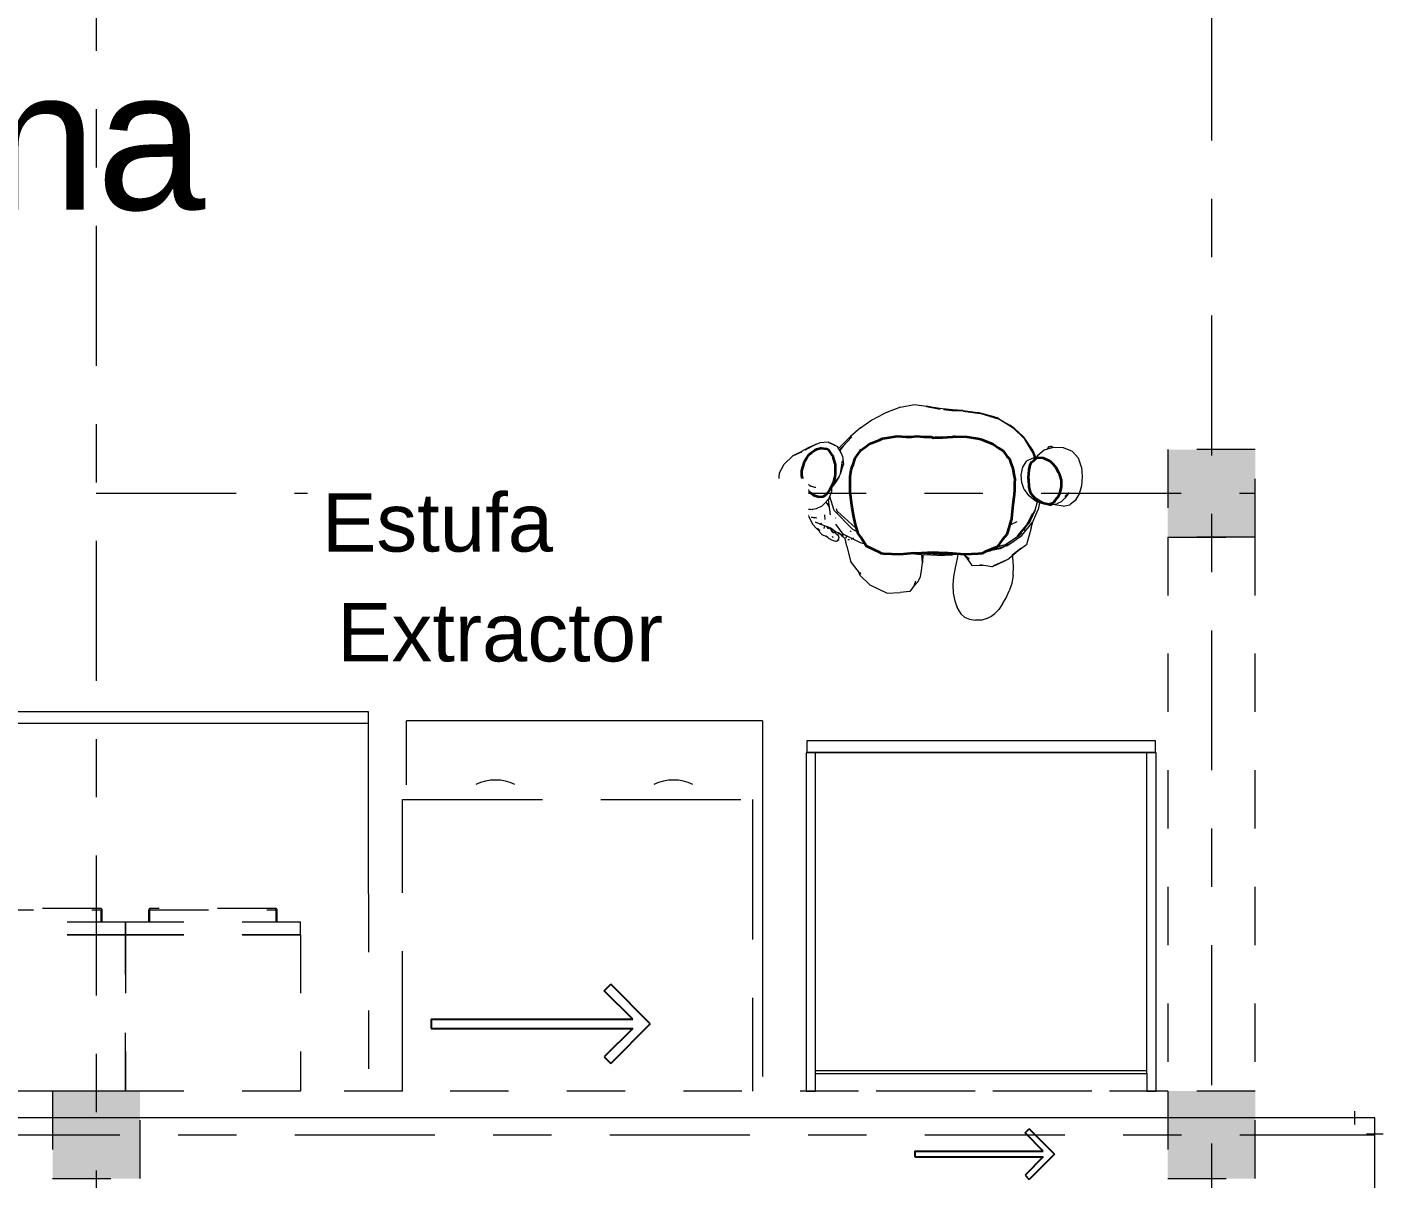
# Model space of a CAD drawing. Header units: millimetres. Extents: x -9559 to 23034, y -7226 to 22400.
# Drawn here: x 253.09 to 255.435, y 51.17 to 53.143 of the extents above; entities that cross this region are included whole.
import ezdxf

# ---------------------------------------------------------------- set-up
doc = ezdxf.new("R2010")
doc.units = ezdxf.units.MM
doc.header["$LTSCALE"] = 0.02
for name, pattern in [('ACAD_ISO02W100', [15, 12, -3]), ('ACAD_ISO10W100', [18, 12, -3, 0, -3]), ('DASHED2', [0.375, 0.25, -0.125])]:
    doc.linetypes.add(name, pattern=pattern)
for name, color, linetype, lineweight in [('A-GENM', 255, 'Continuous', 5), ('A-Mueble cocina 2-proyecciones', 255, 'ACAD_ISO02W100', 9), ('A-Mueble cocina 3', 9, 'Continuous', 9), ('A-Mueble cocina 4- Habitaciones', 9, 'Continuous', 9), ('G-IMPT', 8, 'Continuous', 9), ('I-FURN', 9, 'Continuous', 9), ('IH-AGUA FRIA', 140, 'Continuous', 5), ('S-GRID', 253, 'ACAD_ISO10W100', 5)]:
    doc.layers.add(name, color=color, linetype=linetype, lineweight=lineweight)
doc.layers.add('IH-A.NEGRAS', color=22, linetype='Continuous')
doc.layers.add('IH-PLANO BASE', color=250, linetype='DASHED2', lineweight=5, transparency=0.55)
doc.styles.add('Arial_3', font='arial.ttf', dxfattribs={"height": 0.18})
doc.styles.add('Arial_4', font='arial.ttf', dxfattribs={"height": 0.105})
doc.styles.get("Standard").update_dxf_attribs({"font": 'GOTHIC.TTF'})
doc.dimstyles.get("Standard").update_dxf_attribs({"dimtxt": 0.18, "dimasz": 0.18, "dimexe": 0.18, "dimexo": 0.0625, "dimgap": 0.09, "dimtad": 0, "dimzin": 3, "dimdsep": 46, "dimtxsty": 'Standard', "dimblk": 'ARCHTICK', "dimcen": 0.09, "dimadec": 0, "dimazin": 0, "dimtfac": 1, "dimtofl": 0, "dimtmove": 0, "dimatfit": 3, "dimldrblk": 'ARCHTICK', "dimfxl": 1, "dimtolj": 1, "dimtzin": 0, "dimarcsym": 0})

# ---------------------------------------------------------------- blocks, each defined once
blk = doc.blocks.new('Kitchen_Cabinets_FINSA_Pro-Oven-Microwave-Larder-unit - Opening Type - _Two right hinged doors _up _ down__ Height - _2000 mm_-147524-Nivel 1')
at = {"layer": 'A-Mueble cocina 4- Habitaciones'}
for p, q in [((0.2999, 0), (0.2839, 0)), ((0.2839, 0), (0.2839, -0.03)), ((0.2999, -0.1095), (0.2999, 0)), ((-0.2841, 0), (-0.3001, 0)), ((-0.3001, 0), (-0.3001, -0.1096)), ((-0.2841, -0.03), (-0.2841, 0)), ((-0.2841, -0.03), (-0.2841, -0.58)), ((0.2839, -0.03), (-0.2841, -0.03)), ((-0.2841, -0.035), (0.2839, -0.035)), ((0.2839, -0.03), (0.2839, -0.58)), ((-0.3001, -0.1096), (-0.3001, -0.1284)), ((0.2999, -0.1285), (0.2999, -0.1095)), ((-0.3001, -0.1284), (-0.3001, -0.4936)), ((0.2999, -0.4935), (0.2999, -0.1285)), ((-0.3001, -0.4936), (-0.3001, -0.5124)), ((-0.3001, -0.5124), (-0.3001, -0.58)), ((0.2999, -0.5125), (0.2999, -0.4935)), ((0.2999, -0.58), (0.2999, -0.5125)), ((-0.3001, -0.58), (-0.2976, -0.58)), ((-0.2976, -0.5813), (-0.299, -0.5813)), ((-0.299, -0.5813), (-0.299, -0.6003)), ((-0.2976, -0.58), (0.2974, -0.58)), ((-0.2976, -0.58), (-0.2976, -0.5813)), ((0.2974, -0.5813), (-0.2976, -0.5813)), ((0.2974, -0.5813), (0.2974, -0.58)), ((0.2974, -0.58), (0.2999, -0.58)), ((0.299, -0.5813), (0.2974, -0.5813)), ((0.299, -0.6003), (0.299, -0.5813)), ((-0.299, -0.6003), (-0.2126, -0.6003)), ((-0.2126, -0.6003), (-0.1826, -0.6003)), ((-0.1826, -0.6003), (0.1824, -0.6003)), ((0.1824, -0.6003), (0.2124, -0.6003)), ((0.2124, -0.6003), (0.299, -0.6003))]:
    blk.add_line(p, q, dxfattribs=at)
blk = doc.blocks.new('Rango - 610 x 610mm-147564-Nivel 1')
at = {"layer": 'A-Mueble cocina 3'}
for p, q in [((0, 0), (0, 0.61)), ((0.61, 0.11), (0.61, 0)), ((0, 0), (0.61, 0))]:
    blk.add_line(p, q, dxfattribs=at)
for centre in [(0.1524, 0.1778), (0.4576, 0.1778)]:
    blk.add_arc(centre, 0.0762, 243.9589, 296.0411, dxfattribs=at)
blk = doc.blocks.new('Campana extractora _2_ - 500 x 150 x 600 mm-626478-Nivel 1')
at = {"layer": 'A-Mueble cocina 2-proyecciones'}
for p, q in [((-0.3972, 0.575), (0.2028, 0.575)), ((-0.3972, 0.075), (-0.3972, 0.575)), ((0.2028, 0.575), (0.2028, 0.075))]:
    blk.add_line(p, q, dxfattribs=at)
blk = doc.blocks.new('Female Figure 2 - 01skin_DXF-324356-Nivel 1')
at = {"layer": 'G-IMPT'}
for p, q in [((0.1914, -0.7645), (0.1913, -0.7656)), ((0.1914, -0.7645), (0.1931, -0.7621)), ((0.1939, -0.7612), (0.1931, -0.7621)), ((0.1939, -0.7612), (0.1962, -0.7611)), ((0.1975, -0.7612), (0.1962, -0.7611)), ((0.1987, -0.762), (0.1975, -0.7612)), ((0.1987, -0.762), (0.1981, -0.7616)), ((0.1998, -0.7624), (0.1981, -0.7616)), ((0.1987, -0.7622), (0.199, -0.7625)), ((-0.1888, -0.8569), (-0.1847, -0.862)), ((-0.1825, -0.865), (-0.1847, -0.862)), ((-0.2264, -0.8685), (-0.2205, -0.8776)), ((-0.2262, -0.8682), (-0.2242, -0.8712)), ((-0.2258, -0.8692), (-0.2237, -0.873)), ((-0.2183, -0.881), (-0.2242, -0.8712)), ((-0.2237, -0.873), (-0.2201, -0.8787)), ((-0.2183, -0.881), (-0.2205, -0.8776)), ((-0.2199, -0.8707), (-0.2202, -0.8694)), ((-0.2199, -0.8707), (-0.2202, -0.8694)), ((-0.2201, -0.8787), (-0.2163, -0.8846)), ((-0.2163, -0.8846), (-0.2116, -0.8943)), ((-0.2085, -0.8842), (-0.2138, -0.8826)), ((-0.2138, -0.8826), (-0.2131, -0.883)), ((-0.2085, -0.8842), (-0.2131, -0.883)), ((-0.2071, -0.8838), (-0.2103, -0.8832)), ((-0.2103, -0.8832), (-0.2089, -0.8835)), ((-0.1999, -0.8939), (-0.2067, -0.8911)), ((-0.2067, -0.8911), (-0.2034, -0.8924)), ((-0.2042, -0.8842), (-0.2066, -0.8838)), ((-0.1902, -0.8866), (-0.1909, -0.8785)), ((-0.1901, -0.8866), (-0.1909, -0.8785)), ((-0.1723, -0.8837), (-0.1718, -0.8843)), ((-0.2116, -0.8943), (-0.2105, -0.8957)), ((-0.2059, -0.9006), (-0.2105, -0.8957)), ((-0.2036, -0.9029), (-0.2059, -0.9006)), ((-0.2036, -0.9029), (-0.1993, -0.9046)), ((-0.1998, -0.9057), (-0.2033, -0.9015)), ((-0.2024, -0.9027), (-0.2033, -0.9015)), ((-0.2024, -0.9027), (-0.2014, -0.9046)), ((-0.201, -0.9045), (-0.2023, -0.9033)), ((-0.2023, -0.9033), (-0.1993, -0.9046)), ((-0.2014, -0.9046), (-0.2004, -0.9067)), ((-0.1998, -0.9057), (-0.201, -0.9045)), ((-0.2004, -0.9067), (-0.1998, -0.9078)), ((-0.1999, -0.8939), (-0.1957, -0.893)), ((-0.1999, -0.8939), (-0.1986, -0.8942)), ((-0.1999, -0.8939), (-0.1949, -0.8956)), ((-0.1954, -0.9125), (-0.1998, -0.9078)), ((-0.1986, -0.8942), (-0.1957, -0.893)), ((-0.194, -0.9132), (-0.1954, -0.9125)), ((-0.1949, -0.8956), (-0.1885, -0.8977)), ((-0.194, -0.9132), (-0.1923, -0.9141)), ((-0.1915, -0.8967), (-0.1926, -0.9017)), ((-0.1915, -0.8967), (-0.1926, -0.9017)), ((-0.1897, -0.915), (-0.1923, -0.9141)), ((-0.1885, -0.8977), (-0.1847, -0.8991)), ((-0.1881, -0.8988), (-0.186, -0.8997)), ((-0.1881, -0.8988), (-0.1848, -0.9001)), ((-0.1871, -0.8984), (-0.1857, -0.9005)), ((-0.1871, -0.8986), (-0.1857, -0.9005)), ((-0.1871, -0.8987), (-0.1857, -0.9005)), ((-0.1871, -0.8992), (-0.186, -0.8997)), ((-0.1871, -0.8993), (-0.1843, -0.9024)), ((-0.1871, -0.8995), (-0.1854, -0.9017)), ((-0.1858, -0.9008), (-0.1843, -0.9024)), ((-0.1854, -0.9017), (-0.1857, -0.9005)), ((-0.1848, -0.9001), (-0.1814, -0.9021)), ((-0.1847, -0.8991), (-0.1811, -0.9009)), ((-0.1784, -0.9061), (-0.1814, -0.9021)), ((-0.1814, -0.9021), (-0.1767, -0.9085)), ((-0.1814, -0.9021), (-0.1791, -0.9049)), ((-0.1811, -0.9009), (-0.1781, -0.9026)), ((-0.1794, -0.9059), (-0.1768, -0.9076)), ((-0.1794, -0.9059), (-0.1779, -0.907)), ((-0.1767, -0.9085), (-0.1791, -0.9049)), ((-0.1773, -0.9072), (-0.1786, -0.9066)), ((-0.1786, -0.9066), (-0.1768, -0.9076)), ((-0.1784, -0.9061), (-0.1767, -0.9085)), ((-0.1781, -0.9026), (-0.1752, -0.9045)), ((-0.1779, -0.907), (-0.1761, -0.9094)), ((-0.1773, -0.9072), (-0.1752, -0.9082)), ((-0.1767, -0.9085), (-0.1761, -0.9094)), ((-0.1752, -0.9045), (-0.1722, -0.907)), ((-0.1725, -0.9099), (-0.1752, -0.9082)), ((-0.1725, -0.9099), (-0.1698, -0.912)), ((-0.1722, -0.907), (-0.1691, -0.9088)), ((-0.1698, -0.912), (-0.167, -0.9152)), ((-0.1691, -0.9088), (-0.1667, -0.9108)), ((-0.1659, -0.9102), (-0.1671, -0.9091)), ((-0.1634, -0.9127), (-0.1671, -0.9091)), ((-0.1648, -0.9117), (-0.1667, -0.9108)), ((-0.1624, -0.9132), (-0.1659, -0.9102)), ((-0.1649, -0.9112), (-0.1659, -0.9102)), ((-0.1659, -0.9102), (-0.1634, -0.9127)), ((-0.1624, -0.9132), (-0.1649, -0.9112)), ((-0.1613, -0.914), (-0.1649, -0.9112)), ((-0.1649, -0.9112), (-0.1634, -0.9125)), ((-0.1634, -0.9127), (-0.1648, -0.9117)), ((-0.1613, -0.914), (-0.1634, -0.9125)), ((-0.1634, -0.9125), (-0.1619, -0.9139)), ((-0.1634, -0.9125), (-0.16, -0.9146)), ((-0.1624, -0.9132), (-0.1634, -0.9127)), ((-0.1589, -0.9136), (-0.1634, -0.9127)), ((-0.1597, -0.9136), (-0.1634, -0.9127)), ((-0.1624, -0.9132), (-0.1613, -0.914)), ((-0.1619, -0.9139), (-0.16, -0.9159)), ((-0.1613, -0.914), (-0.16, -0.9146)), ((-0.1589, -0.9136), (-0.1597, -0.9136)), ((-0.1535, -0.9151), (-0.1526, -0.9148)), ((-0.1535, -0.9151), (-0.1526, -0.9148)), ((-0.1473, -0.9061), (-0.1456, -0.9077)), ((-0.1858, -0.9171), (-0.1897, -0.915)), ((-0.1871, -0.9161), (-0.1883, -0.915)), ((-0.1847, -0.9181), (-0.1883, -0.915)), ((-0.1864, -0.9167), (-0.1871, -0.9161)), ((-0.1838, -0.9188), (-0.1864, -0.9167)), ((-0.1847, -0.9181), (-0.1858, -0.9171)), ((-0.1838, -0.9188), (-0.1831, -0.9192)), ((-0.1831, -0.9192), (-0.1821, -0.9198)), ((-0.1821, -0.9198), (-0.1812, -0.9202)), ((-0.1812, -0.9202), (-0.1804, -0.9206)), ((-0.1804, -0.9206), (-0.1762, -0.9224)), ((-0.1773, -0.916), (-0.1783, -0.9158)), ((-0.1773, -0.916), (-0.1762, -0.9165)), ((-0.1762, -0.9224), (-0.1729, -0.9234)), ((-0.1707, -0.924), (-0.1729, -0.9234)), ((-0.1698, -0.9238), (-0.1707, -0.924)), ((-0.1698, -0.9238), (-0.1687, -0.9232)), ((-0.1687, -0.9224), (-0.1667, -0.9205)), ((-0.1687, -0.9224), (-0.1681, -0.9214)), ((-0.1687, -0.9232), (-0.1681, -0.9214)), ((-0.167, -0.9152), (-0.1666, -0.9179)), ((-0.1667, -0.9205), (-0.1666, -0.9179)), ((-0.16, -0.9159), (-0.1583, -0.9175)), ((-0.1583, -0.9175), (-0.1566, -0.9189)), ((-0.155, -0.92), (-0.1566, -0.9189)), ((-0.153, -0.9151), (-0.1555, -0.9179)), ((-0.1555, -0.9179), (-0.1554, -0.9177)), ((-0.1484, -0.9211), (-0.1512, -0.9214)), ((-0.1484, -0.9211), (-0.1507, -0.9213)), ((-0.1447, -0.9201), (-0.1453, -0.9204)), ((-0.1416, -0.9183), (-0.1447, -0.9201))]:
    blk.add_line(p, q, dxfattribs=at)
blk = doc.blocks.new('Female Figure 2 - Female Figure 2-V13-Nivel 1')
at = {"layer": 'A-GENM', "lineweight": 35}
for p, q in [((-0.0829, 0.0913), (-0.0774, 0.0939)), ((-0.0774, 0.0939), (-0.0694, 0.0952)), ((-0.0694, 0.0952), (-0.0517, 0.0976)), ((-0.0517, 0.0976), (-0.0367, 0.0969)), ((-0.0367, 0.0969), (-0.0274, 0.0968)), ((-0.0274, 0.0968), (-0.0185, 0.0977)), ((-0.0185, 0.0977), (-0.006, 0.097)), ((-0.006, 0.097), (0.0061, 0.0965)), ((0.0061, 0.0965), (0.0095, 0.0953)), ((0.0095, 0.0953), (0.0132, 0.0956)), ((0.0132, 0.0956), (0.0258, 0.0955)), ((0.0258, 0.0955), (0.0428, 0.0969)), ((0.0428, 0.0969), (0.0452, 0.0971)), ((0.0452, 0.0971), (0.0477, 0.0971)), ((0.0477, 0.0971), (0.0677, 0.097)), ((0.0677, 0.097), (0.0712, 0.0963)), ((0.0712, 0.0963), (0.0893, 0.0931)), ((-0.2034, 0.0658), (-0.1972, 0.0708)), ((-0.1972, 0.0708), (-0.1933, 0.0741)), ((-0.1933, 0.0741), (-0.1898, 0.0754)), ((-0.1898, 0.0754), (-0.1819, 0.0776)), ((-0.1817, 0.0775), (-0.1721, 0.0761)), ((-0.1721, 0.0761), (-0.17, 0.0748)), ((-0.17, 0.0748), (-0.1644, 0.0665)), ((-0.1238, 0.0603), (-0.1154, 0.0723)), ((-0.1154, 0.0723), (-0.1142, 0.0739)), ((-0.1142, 0.0739), (-0.1129, 0.0747)), ((-0.1129, 0.0747), (-0.1071, 0.0793)), ((-0.1071, 0.0793), (-0.0992, 0.085)), ((-0.0992, 0.085), (-0.0829, 0.0913)), ((0.0893, 0.0931), (0.0914, 0.0929)), ((0.0914, 0.0929), (0.0943, 0.0918)), ((0.0943, 0.0918), (0.1124, 0.0844)), ((0.1124, 0.0844), (0.1223, 0.0771)), ((0.1223, 0.0771), (0.1296, 0.0728)), ((0.1296, 0.0728), (0.1363, 0.0637)), ((-0.2145, 0.0429), (-0.2127, 0.0477)), ((-0.2127, 0.0477), (-0.2107, 0.0547)), ((-0.2107, 0.0547), (-0.2068, 0.061)), ((-0.2068, 0.061), (-0.2034, 0.0658)), ((-0.1644, 0.0665), (-0.1625, 0.065)), ((-0.1625, 0.065), (-0.162, 0.0639)), ((-0.162, 0.0639), (-0.1618, 0.0602)), ((-0.1618, 0.0602), (-0.1585, 0.0491)), ((-0.1585, 0.0491), (-0.1584, 0.0384)), ((-0.1292, 0.0455), (-0.1276, 0.0495)), ((-0.1276, 0.0495), (-0.1238, 0.0603)), ((0.1363, 0.0637), (0.1404, 0.0588)), ((0.1404, 0.0588), (0.1423, 0.0532)), ((0.1423, 0.0532), (0.1463, 0.0424)), ((0.1742, 0.04), (0.1766, 0.0507)), ((0.1766, 0.0507), (0.1783, 0.0534)), ((0.1783, 0.0534), (0.1819, 0.0556)), ((0.1819, 0.0556), (0.1867, 0.0608)), ((0.1867, 0.0608), (0.1899, 0.0611)), ((0.1899, 0.0611), (0.1983, 0.061)), ((0.1983, 0.061), (0.2093, 0.0555)), ((0.2093, 0.0555), (0.2099, 0.0552)), ((0.2099, 0.0552), (0.2103, 0.0548)), ((0.2103, 0.0548), (0.2136, 0.0514)), ((0.2136, 0.0514), (0.2194, 0.0453)), ((-0.2154, 0.0311), (-0.2152, 0.0381)), ((-0.2142, 0.0255), (-0.2154, 0.0311)), ((-0.2152, 0.0381), (-0.2145, 0.0429)), ((-0.2136, 0.0206), (-0.2142, 0.0255)), ((-0.1591, 0.0282), (-0.1619, 0.0174)), ((-0.1585, 0.0326), (-0.1591, 0.0282)), ((-0.1584, 0.0384), (-0.1585, 0.0326)), ((-0.1326, 0.0285), (-0.1306, 0.0403)), ((-0.1324, 0.0134), (-0.1326, 0.0285)), ((-0.1306, 0.0403), (-0.1292, 0.0455)), ((0.1463, 0.0424), (0.1488, 0.0292)), ((0.1488, 0.0292), (0.1495, 0.0243)), ((0.1495, 0.0243), (0.149, 0.0176)), ((0.1733, 0.0251), (0.1734, 0.0267)), ((0.1737, 0.0234), (0.1733, 0.0251)), ((0.1734, 0.0267), (0.1742, 0.04)), ((0.2194, 0.0453), (0.2248, 0.0355)), ((0.2248, 0.0355), (0.2258, 0.0336)), ((0.2258, 0.0336), (0.2262, 0.0316)), ((0.2262, 0.0316), (0.2289, 0.0222)), ((-0.2122, 0.0162), (-0.2136, 0.0206)), ((-0.2102, 0.0121), (-0.2122, 0.0162)), ((-0.208, 0.0097), (-0.2102, 0.0121)), ((-0.2054, 0.0055), (-0.208, 0.0097)), ((-0.2021, 0.0016), (-0.2054, 0.0055)), ((-0.2004, 0.0003), (-0.2021, 0.0016)), ((-0.1988, -0.0003), (-0.2004, 0.0003)), ((-0.168, 0.0053), (-0.1731, -0.0017)), ((-0.1619, 0.0174), (-0.1679, 0.0055)), ((-0.1327, 0.0082), (-0.1324, 0.0134)), ((-0.1324, 0.0029), (-0.1327, 0.0082)), ((-0.1302, -0.0165), (-0.1324, 0.0029)), ((0.149, 0.0041), (0.148, -0.0066)), ((0.149, 0.0176), (0.149, 0.0041)), ((0.1746, 0.0111), (0.1737, 0.0234)), ((0.1759, 0.0035), (0.1746, 0.0111)), ((0.1779, -0.0009), (0.1759, 0.0035)), ((0.2271, 0.0015), (0.2246, -0.0044)), ((0.2286, 0.0087), (0.2271, 0.0015)), ((0.2293, 0.0112), (0.2286, 0.0087)), ((0.2289, 0.0222), (0.2294, 0.014)), ((0.2294, 0.014), (0.2293, 0.0112)), ((-0.1952, -0.0035), (-0.1988, -0.0003)), ((-0.193, -0.0044), (-0.1952, -0.0035)), ((-0.188, -0.006), (-0.193, -0.0044)), ((-0.1874, -0.0064), (-0.188, -0.006)), ((-0.1863, -0.0065), (-0.1874, -0.0064)), ((-0.1795, -0.0062), (-0.1863, -0.0065)), ((-0.1747, -0.0034), (-0.1795, -0.0062)), ((-0.1731, -0.0017), (-0.1747, -0.0034)), ((-0.1291, -0.0246), (-0.1302, -0.0165)), ((0.1466, -0.0201), (0.1441, -0.0429)), ((0.148, -0.0066), (0.1466, -0.0201)), ((0.1822, -0.006), (0.1779, -0.0009)), ((0.1861, -0.0103), (0.1822, -0.006)), ((0.1898, -0.0118), (0.1861, -0.0103)), ((0.1998, -0.0175), (0.1898, -0.0118)), ((0.2028, -0.0181), (0.1998, -0.0175)), ((0.2081, -0.0195), (0.2028, -0.0181)), ((0.2098, -0.02), (0.2081, -0.0195)), ((0.2113, -0.02), (0.2098, -0.02)), ((0.2129, -0.0194), (0.2113, -0.02)), ((0.2133, -0.0175), (0.2129, -0.0194)), ((0.2151, -0.0169), (0.2133, -0.0175)), ((0.2167, -0.0157), (0.2151, -0.0169)), ((0.2186, -0.0127), (0.2167, -0.0157)), ((0.2216, -0.0084), (0.2186, -0.0127)), ((0.2232, -0.0067), (0.2216, -0.0084)), ((0.2246, -0.0044), (0.2232, -0.0067)), ((-0.1267, -0.0378), (-0.1291, -0.0246)), ((-0.1258, -0.0433), (-0.1267, -0.0378)), ((-0.1234, -0.0537), (-0.1258, -0.0433)), ((0.1436, -0.0457), (0.1358, -0.0706)), ((0.1439, -0.0446), (0.1436, -0.0457)), ((0.144, -0.044), (0.1439, -0.0446)), ((0.1441, -0.0429), (0.144, -0.044)), ((-0.1191, -0.0691), (-0.1234, -0.0537)), ((-0.1144, -0.0754), (-0.1191, -0.0691)), ((-0.1047, -0.0907), (-0.1144, -0.0754)), ((-0.0817, -0.1017), (-0.1047, -0.0907)), ((0.1194, -0.0921), (0.1001, -0.1001)), ((0.1286, -0.0795), (0.1194, -0.0921)), ((0.1358, -0.0706), (0.1286, -0.0795)), ((-0.0789, -0.1032), (-0.0817, -0.1017)), ((-0.0752, -0.1037), (-0.0789, -0.1032)), ((-0.0474, -0.105), (-0.0752, -0.1037)), ((-0.0236, -0.1029), (-0.0474, -0.105)), ((-0.017, -0.103), (-0.0236, -0.1029)), ((-0.0101, -0.1027), (-0.017, -0.103)), ((0.0098, -0.1015), (-0.0101, -0.1027)), ((0.0283, -0.1027), (0.0098, -0.1015)), ((0.0355, -0.1029), (0.0283, -0.1027)), ((0.0429, -0.103), (0.0355, -0.1029)), ((0.0637, -0.1049), (0.0429, -0.103)), ((0.0867, -0.1041), (0.0637, -0.1049)), ((0.0938, -0.1031), (0.0867, -0.1041)), ((0.1001, -0.1001), (0.0938, -0.1031))]:
    blk.add_line(p, q, dxfattribs=at)
at = {"layer": 'G-IMPT'}
for p, q in [((-0.0464, 0.1475), (-0.0703, 0.1385)), ((-0.0464, 0.1475), (-0.0229, 0.1519)), ((-0.0229, 0.1519), (-0.0012, 0.1493)), ((0.0212, 0.1455), (-0.0017, 0.1486)), ((-0.0017, 0.1486), (0.0217, 0.1444)), ((0.0217, 0.1444), (-0.0012, 0.1493)), ((0.0429, 0.143), (0.0212, 0.1455)), ((0.0417, 0.1415), (0.0274, 0.1429)), ((0.0436, 0.142), (0.0304, 0.1429)), ((0.061, 0.1405), (0.0417, 0.1415)), ((0.0607, 0.1419), (0.0429, 0.143)), ((0.0436, 0.142), (0.0623, 0.1413)), ((0.0607, 0.1419), (0.0861, 0.1386)), ((0.0623, 0.1413), (0.0888, 0.138)), ((-0.1151, 0.1122), (-0.0954, 0.1258)), ((-0.0954, 0.1258), (-0.0905, 0.1284)), ((-0.0703, 0.1385), (-0.0905, 0.1284)), ((-0.0692, 0.1393), (-0.0676, 0.1395)), ((0.061, 0.1405), (0.0903, 0.1365)), ((0.1144, 0.1311), (0.0861, 0.1386)), ((0.0888, 0.138), (0.1186, 0.1296)), ((0.1237, 0.1266), (0.0903, 0.1365)), ((0.1237, 0.1266), (0.1144, 0.1311)), ((0.1237, 0.1266), (0.1186, 0.1296)), ((0.1186, 0.1296), (0.1495, 0.1103)), ((0.1186, 0.1296), (0.1451, 0.1139)), ((0.1237, 0.1266), (0.1413, 0.1165)), ((-0.1477, 0.0817), (-0.1321, 0.0973)), ((-0.1469, 0.0783), (-0.1297, 0.0969)), ((-0.1447, 0.0806), (-0.1297, 0.0969)), ((-0.1151, 0.1122), (-0.1321, 0.0973)), ((-0.0774, 0.0939), (-0.0829, 0.0913)), ((-0.0694, 0.0952), (-0.0774, 0.0939)), ((-0.0517, 0.0976), (-0.0694, 0.0952)), ((-0.0367, 0.0969), (-0.0517, 0.0976)), ((-0.0367, 0.0969), (-0.0274, 0.0968)), ((-0.0274, 0.0968), (-0.0185, 0.0977)), ((-0.006, 0.097), (-0.0185, 0.0977)), ((0.0061, 0.0965), (-0.006, 0.097)), ((0.0095, 0.0953), (0.0061, 0.0965)), ((0.0132, 0.0956), (0.0095, 0.0953)), ((0.0258, 0.0955), (0.0132, 0.0956)), ((0.0428, 0.0969), (0.0258, 0.0955)), ((0.0428, 0.0969), (0.0452, 0.0971)), ((0.0452, 0.0971), (0.0477, 0.0971)), ((0.0677, 0.097), (0.0477, 0.0971)), ((0.0677, 0.097), (0.0712, 0.0963)), ((0.0712, 0.0963), (0.0893, 0.0931)), ((0.1495, 0.1103), (0.1413, 0.1165)), ((0.1669, 0.0925), (0.1451, 0.1139)), ((0.1657, 0.0955), (0.1451, 0.1139)), ((0.1495, 0.1103), (0.1451, 0.1139)), ((0.1495, 0.1103), (0.1632, 0.0979)), ((0.1806, 0.0737), (0.1632, 0.0979)), ((0.1817, 0.0718), (0.1657, 0.0955)), ((-0.2311, 0.0642), (-0.2154, 0.071)), ((-0.2191, 0.0701), (-0.2152, 0.0722)), ((-0.2152, 0.0722), (-0.2038, 0.0785)), ((-0.2098, 0.0746), (-0.1909, 0.0844)), ((-0.2098, 0.0746), (-0.2039, 0.0778)), ((-0.1909, 0.0844), (-0.2039, 0.0778)), ((-0.2038, 0.0785), (-0.1979, 0.0812)), ((-0.1972, 0.0708), (-0.2034, 0.0658)), ((-0.1979, 0.0812), (-0.1909, 0.0844)), ((-0.1933, 0.0741), (-0.1972, 0.0708)), ((-0.1898, 0.0754), (-0.1933, 0.0741)), ((-0.1909, 0.0844), (-0.1843, 0.0867)), ((-0.1898, 0.0754), (-0.1819, 0.0776)), ((-0.1703, 0.0876), (-0.1843, 0.0867)), ((-0.1817, 0.0775), (-0.1721, 0.0761)), ((-0.17, 0.0748), (-0.1721, 0.0761)), ((-0.1591, 0.0825), (-0.1703, 0.0876)), ((-0.1703, 0.0876), (-0.1651, 0.0853)), ((-0.1703, 0.0876), (-0.1544, 0.0801)), ((-0.1644, 0.0665), (-0.17, 0.0748)), ((-0.1651, 0.0853), (-0.1544, 0.0801)), ((-0.1591, 0.0825), (-0.1544, 0.0801)), ((-0.1478, 0.0693), (-0.1544, 0.0801)), ((-0.1477, 0.0817), (-0.1523, 0.0766)), ((-0.1504, 0.0734), (-0.1469, 0.0783)), ((-0.1447, 0.0806), (-0.1497, 0.0739)), ((-0.1154, 0.0723), (-0.1238, 0.0603)), ((-0.1142, 0.0739), (-0.1154, 0.0723)), ((-0.1142, 0.0739), (-0.1129, 0.0747)), ((-0.1071, 0.0793), (-0.1129, 0.0747)), ((-0.0992, 0.085), (-0.1071, 0.0793)), ((-0.0829, 0.0913), (-0.0992, 0.085)), ((0.0893, 0.0931), (0.0914, 0.0929)), ((0.0914, 0.0929), (0.0943, 0.0918)), ((0.0943, 0.0918), (0.1124, 0.0844)), ((0.1223, 0.0771), (0.1124, 0.0844)), ((0.1296, 0.0728), (0.1223, 0.0771)), ((0.1363, 0.0637), (0.1296, 0.0728)), ((0.1808, 0.0696), (0.1669, 0.0925)), ((0.1855, 0.0613), (0.1806, 0.0737)), ((0.1855, 0.0613), (0.1817, 0.0718)), ((0.2008, 0.0742), (0.1882, 0.0637)), ((0.2008, 0.0742), (0.2161, 0.0793)), ((0.2161, 0.0793), (0.2326, 0.0787)), ((0.2326, 0.0787), (0.2479, 0.0722)), ((0.2479, 0.0722), (0.2591, 0.0604)), ((-0.2535, 0.0353), (-0.246, 0.05)), ((-0.2311, 0.0642), (-0.246, 0.05)), ((-0.2189, 0.0696), (-0.2311, 0.0642)), ((-0.2311, 0.0642), (-0.2261, 0.0664)), ((-0.2216, 0.0687), (-0.2261, 0.0664)), ((-0.2216, 0.0687), (-0.2191, 0.0701)), ((-0.2127, 0.0477), (-0.2145, 0.0429)), ((-0.2107, 0.0547), (-0.2127, 0.0477)), ((-0.2068, 0.061), (-0.2107, 0.0547)), ((-0.2068, 0.061), (-0.2034, 0.0658)), ((-0.1625, 0.065), (-0.1644, 0.0665)), ((-0.162, 0.0639), (-0.1625, 0.065)), ((-0.1618, 0.0602), (-0.162, 0.0639)), ((-0.1618, 0.0602), (-0.1585, 0.0491)), ((-0.1585, 0.0491), (-0.1584, 0.0384)), ((-0.1489, 0.0335), (-0.1456, 0.0555)), ((-0.1489, 0.0335), (-0.1442, 0.0494)), ((-0.1459, 0.0636), (-0.1478, 0.0693)), ((-0.147, 0.0414), (-0.1456, 0.0555)), ((-0.1459, 0.0636), (-0.1442, 0.0494)), ((-0.1276, 0.0495), (-0.1292, 0.0455)), ((-0.1276, 0.0495), (-0.1238, 0.0603)), ((0.1363, 0.0637), (0.1404, 0.0588)), ((0.1423, 0.0532), (0.1404, 0.0588)), ((0.1463, 0.0424), (0.1423, 0.0532)), ((0.1635, 0.0447), (0.1706, 0.0554)), ((0.1824, 0.061), (0.1706, 0.0554)), ((0.1766, 0.0507), (0.1742, 0.04)), ((0.1783, 0.0534), (0.1766, 0.0507)), ((0.1819, 0.0556), (0.1783, 0.0534)), ((0.1837, 0.0614), (0.1808, 0.0696)), ((0.1819, 0.0556), (0.1867, 0.0608)), ((0.1824, 0.061), (0.185, 0.0613)), ((0.1985, 0.0611), (0.185, 0.0613)), ((0.1882, 0.0637), (0.1865, 0.0612)), ((0.1867, 0.0608), (0.1899, 0.0611)), ((0.1983, 0.061), (0.1899, 0.0611)), ((0.2093, 0.0555), (0.1983, 0.061)), ((0.2101, 0.0552), (0.1985, 0.0611)), ((0.2093, 0.0555), (0.2099, 0.0552)), ((0.2099, 0.0552), (0.2103, 0.0548)), ((0.2101, 0.0552), (0.2122, 0.0535)), ((0.2136, 0.0514), (0.2103, 0.0548)), ((0.2176, 0.0487), (0.2122, 0.0535)), ((0.2194, 0.0453), (0.2136, 0.0514)), ((0.2176, 0.0487), (0.2152, 0.0498)), ((0.2643, 0.0449), (0.2591, 0.0604)), ((-0.2546, 0.0199), (-0.2535, 0.0353)), ((-0.2156, 0.0321), (-0.2152, 0.0436)), ((-0.2154, 0.0311), (-0.2156, 0.0321)), ((-0.2154, 0.0325), (-0.2152, 0.0436)), ((-0.2154, 0.0311), (-0.2152, 0.0381)), ((-0.2154, 0.0311), (-0.2142, 0.0255)), ((-0.2152, 0.0381), (-0.2145, 0.0429)), ((-0.2142, 0.0255), (-0.2136, 0.0206)), ((-0.1515, 0.0287), (-0.1686, 0.0068)), ((-0.1619, 0.0174), (-0.1591, 0.0282)), ((-0.1515, 0.0287), (-0.1592, 0.018)), ((-0.1579, 0.0363), (-0.1591, 0.0282)), ((-0.1591, 0.0282), (-0.1585, 0.0326)), ((-0.1584, 0.0384), (-0.1585, 0.0326)), ((-0.1579, 0.0363), (-0.1582, 0.0353)), ((-0.1515, 0.0287), (-0.1577, 0.0187)), ((-0.1515, 0.0287), (-0.1489, 0.0335)), ((-0.1489, 0.0335), (-0.147, 0.0414)), ((-0.1306, 0.0403), (-0.1326, 0.0285)), ((-0.1324, 0.0134), (-0.1326, 0.0285)), ((-0.1292, 0.0455), (-0.1306, 0.0403)), ((0.1463, 0.0424), (0.1488, 0.0292)), ((0.1488, 0.0292), (0.1495, 0.0243)), ((0.149, 0.0176), (0.1495, 0.0243)), ((0.1608, 0.0318), (0.1635, 0.0447)), ((0.1615, 0.0186), (0.1608, 0.0318)), ((0.1734, 0.0267), (0.1733, 0.0251)), ((0.1733, 0.0251), (0.1737, 0.0234)), ((0.1742, 0.04), (0.1734, 0.0267)), ((0.2194, 0.0453), (0.2248, 0.0355)), ((0.2258, 0.0336), (0.2248, 0.0355)), ((0.2258, 0.0336), (0.2262, 0.0316)), ((0.2262, 0.0316), (0.2289, 0.0222)), ((0.2653, 0.0286), (0.2638, 0.013)), ((0.2643, 0.0449), (0.2653, 0.0286)), ((-0.2546, 0.0199), (-0.2502, 0.0057)), ((-0.2502, 0.0057), (-0.242, -0.0067)), ((-0.2122, 0.0162), (-0.2136, 0.0206)), ((-0.2122, 0.0162), (-0.2102, 0.0121)), ((-0.2102, 0.0121), (-0.208, 0.0097)), ((-0.208, 0.0097), (-0.2054, 0.0055)), ((-0.2065, 0.0166), (-0.2002, 0.0123)), ((-0.2021, 0.0016), (-0.2054, 0.0055)), ((-0.2004, 0.0003), (-0.2021, 0.0016)), ((-0.2004, 0.0003), (-0.1988, -0.0003)), ((-0.1931, 0.01), (-0.2002, 0.0123)), ((-0.1931, 0.01), (-0.1947, 0.0104)), ((-0.1913, 0.0101), (-0.1931, 0.01)), ((-0.1731, -0.0017), (-0.168, 0.0053)), ((-0.1692, -0.0097), (-0.1647, 0.002)), ((-0.1592, 0.018), (-0.1686, 0.0068)), ((-0.1577, 0.0187), (-0.1679, 0.0054)), ((-0.1619, 0.0174), (-0.1679, 0.0055)), ((-0.1636, 0.0159), (-0.1679, 0.0054)), ((-0.1648, 0.0095), (-0.1647, 0.002)), ((-0.1324, 0.0134), (-0.1327, 0.0082)), ((-0.1327, 0.0082), (-0.1324, 0.0029)), ((-0.1302, -0.0165), (-0.1324, 0.0029)), ((0.149, 0.0041), (0.148, -0.0066)), ((0.149, 0.0041), (0.149, 0.0176)), ((0.1655, 0.0066), (0.1615, 0.0186)), ((0.1655, 0.0066), (0.1729, -0.004)), ((0.1737, 0.0234), (0.1746, 0.0111)), ((0.1746, 0.0111), (0.1759, 0.0035)), ((0.1759, 0.0035), (0.1779, -0.0009)), ((0.2246, -0.0044), (0.2271, 0.0015)), ((0.2286, 0.0087), (0.2271, 0.0015)), ((0.2286, 0.0087), (0.2293, 0.0112)), ((0.2294, 0.014), (0.2289, 0.0222)), ((0.2293, 0.0112), (0.2294, 0.014)), ((0.2357, -0.0056), (0.2428, 0.0013)), ((0.2428, 0.0013), (0.2396, -0.0033)), ((0.2638, 0.013), (0.2598, -0.001)), ((-0.242, -0.0067), (-0.2317, -0.0164)), ((-0.2317, -0.0164), (-0.2398, -0.0087)), ((-0.2308, -0.0179), (-0.2398, -0.0087)), ((-0.2308, -0.0179), (-0.2212, -0.024)), ((-0.1952, -0.0035), (-0.1988, -0.0003)), ((-0.1952, -0.0035), (-0.193, -0.0044)), ((-0.193, -0.0044), (-0.188, -0.006)), ((-0.1902, -0.0262), (-0.1807, -0.0215)), ((-0.188, -0.006), (-0.1874, -0.0064)), ((-0.1874, -0.0064), (-0.1863, -0.0065)), ((-0.1863, -0.0065), (-0.1795, -0.0062)), ((-0.1769, -0.0181), (-0.1807, -0.0215)), ((-0.1795, -0.0062), (-0.1747, -0.0034)), ((-0.1692, -0.0097), (-0.1769, -0.0181)), ((-0.1747, -0.0034), (-0.1731, -0.0017)), ((-0.1705, -0.011), (-0.1666, -0.037)), ((-0.166, -0.0112), (-0.1681, -0.0067)), ((-0.1601, -0.0295), (-0.1677, -0.0057)), ((-0.1661, -0.0108), (-0.1677, -0.0075)), ((-0.1291, -0.0246), (-0.1302, -0.0165)), ((0.1441, -0.0429), (0.1466, -0.0201)), ((0.148, -0.0066), (0.1466, -0.0201)), ((0.1841, -0.0127), (0.1729, -0.004)), ((0.1779, -0.0009), (0.1822, -0.006)), ((0.1861, -0.0103), (0.1822, -0.006)), ((0.1834, -0.0083), (0.1898, -0.0118)), ((0.1834, -0.0083), (0.1861, -0.0103)), ((0.188, -0.0145), (0.1834, -0.0317)), ((0.1841, -0.0127), (0.2081, -0.0195)), ((0.1841, -0.0127), (0.1924, -0.0166)), ((0.1841, -0.0127), (0.199, -0.0171)), ((0.1898, -0.0118), (0.1861, -0.0103)), ((0.1898, -0.0118), (0.1998, -0.0175)), ((0.192, -0.0164), (0.19, -0.0279)), ((0.199, -0.0171), (0.1924, -0.0166)), ((0.1924, -0.0166), (0.2019, -0.0184)), ((0.1924, -0.0166), (0.1978, -0.0173)), ((0.2098, -0.02), (0.1978, -0.0173)), ((0.199, -0.0171), (0.1998, -0.0175)), ((0.2028, -0.0181), (0.1998, -0.0175)), ((0.2019, -0.0184), (0.2106, -0.0179)), ((0.2081, -0.0195), (0.2028, -0.0181)), ((0.2079, -0.0177), (0.214, -0.0158)), ((0.2098, -0.02), (0.2081, -0.0195)), ((0.2098, -0.02), (0.2113, -0.02)), ((0.2106, -0.0179), (0.214, -0.0158)), ((0.2113, -0.02), (0.2129, -0.0194)), ((0.2133, -0.0175), (0.2129, -0.0194)), ((0.2133, -0.0175), (0.2151, -0.0169)), ((0.2136, -0.0192), (0.2218, -0.0182)), ((0.2151, -0.0169), (0.2167, -0.0157)), ((0.2184, -0.0201), (0.2158, -0.019)), ((0.219, -0.0122), (0.2167, -0.0157)), ((0.2167, -0.0157), (0.2186, -0.0127)), ((0.2326, -0.0222), (0.2184, -0.0201)), ((0.2216, -0.0084), (0.2186, -0.0127)), ((0.2232, -0.0067), (0.2216, -0.0084)), ((0.2291, -0.0146), (0.2218, -0.0182)), ((0.2232, -0.0067), (0.2246, -0.0044)), ((0.2352, -0.0087), (0.2291, -0.0146)), ((0.2326, -0.0222), (0.2442, -0.0196)), ((0.2396, -0.0033), (0.2352, -0.0087)), ((0.2532, -0.0123), (0.2442, -0.0196)), ((0.2598, -0.001), (0.2532, -0.0123)), ((-0.2113, -0.0271), (-0.2212, -0.024)), ((-0.2008, -0.0279), (-0.2113, -0.0271)), ((-0.2078, -0.0274), (-0.2046, -0.0281)), ((-0.1978, -0.0282), (-0.2046, -0.0281)), ((-0.2008, -0.0279), (-0.1902, -0.0262)), ((-0.1959, -0.0272), (-0.1978, -0.0282)), ((-0.1601, -0.0295), (-0.1283, -0.0616)), ((-0.1546, -0.0308), (-0.156, -0.0266)), ((-0.1559, -0.0322), (-0.1553, -0.0331)), ((-0.1546, -0.0308), (-0.1236, -0.0594)), ((-0.1539, -0.0356), (-0.1545, -0.0344)), ((-0.1267, -0.0378), (-0.1291, -0.0246)), ((-0.1258, -0.0433), (-0.1267, -0.0378)), ((-0.1234, -0.0537), (-0.1258, -0.0433)), ((0.1358, -0.0706), (0.1436, -0.0457)), ((0.1436, -0.0457), (0.1439, -0.0446)), ((0.1439, -0.0446), (0.144, -0.044)), ((0.144, -0.044), (0.1441, -0.0429)), ((0.1652, -0.0639), (0.1808, -0.0342)), ((0.1743, -0.052), (0.1834, -0.0317)), ((0.1745, -0.0505), (0.1841, -0.0291)), ((0.1761, -0.0447), (0.1808, -0.0342)), ((0.1807, -0.0492), (0.19, -0.0279)), ((0.1846, -0.0269), (0.1841, -0.0291)), ((-0.1444, -0.0699), (-0.1573, -0.053)), ((-0.1147, -0.085), (-0.1444, -0.0699)), ((-0.1283, -0.0616), (-0.1197, -0.0666)), ((-0.1236, -0.0594), (-0.1214, -0.0607)), ((-0.1234, -0.0537), (-0.1191, -0.0691)), ((-0.1191, -0.0691), (-0.1144, -0.0754)), ((0.1531, -0.0491), (0.1433, -0.0536)), ((0.1546, -0.073), (0.171, -0.0534)), ((0.1565, -0.0725), (0.1745, -0.0505)), ((0.157, -0.0731), (0.1615, -0.0676)), ((0.1615, -0.0725), (0.1807, -0.0492)), ((0.1652, -0.0639), (0.1743, -0.0481)), ((0.1779, -0.0594), (0.1697, -0.0884)), ((0.1779, -0.0594), (0.1807, -0.0492)), ((-0.138, -0.0909), (-0.1413, -0.0774)), ((-0.138, -0.0909), (-0.1319, -0.1167)), ((-0.1069, -0.0872), (-0.1147, -0.085)), ((-0.1144, -0.0754), (-0.1047, -0.0907)), ((-0.1047, -0.0907), (-0.0817, -0.1017)), ((0.1194, -0.0921), (0.1001, -0.1001)), ((0.136, -0.0902), (0.1082, -0.0987)), ((0.1326, -0.0892), (0.1165, -0.0932)), ((0.1286, -0.0795), (0.1194, -0.0921)), ((0.1331, -0.0884), (0.1194, -0.0921)), ((0.1249, -0.0946), (0.1481, -0.0827)), ((0.1286, -0.0795), (0.1358, -0.0706)), ((0.157, -0.0731), (0.1326, -0.0892)), ((0.1331, -0.0884), (0.1565, -0.0725)), ((0.136, -0.0902), (0.1615, -0.0725)), ((0.1697, -0.0884), (0.1452, -0.1064)), ((0.1481, -0.0827), (0.1499, -0.081)), ((0.1499, -0.081), (0.1511, -0.0797)), ((-0.1204, -0.1312), (-0.1319, -0.1167)), ((-0.0817, -0.1017), (-0.0789, -0.1032)), ((-0.0789, -0.1032), (-0.0752, -0.1037)), ((-0.0474, -0.105), (-0.0752, -0.1037)), ((-0.0236, -0.1029), (-0.0474, -0.105)), ((-0.0274, -0.1033), (-0.0059, -0.1056)), ((-0.0236, -0.1029), (-0.017, -0.103)), ((-0.017, -0.103), (-0.0101, -0.1027)), ((-0.0104, -0.1029), (0.0192, -0.1047)), ((-0.0101, -0.1027), (0.0098, -0.1015)), ((0.0104, -0.1019), (-0.0101, -0.1027)), ((-0.0084, -0.1194), (-0.0099, -0.1052)), ((-0.0092, -0.1053), (-0.0088, -0.1106)), ((-0.0088, -0.1106), (-0.0084, -0.1194)), ((-0.0079, -0.1054), (-0.0084, -0.1194)), ((0.0166, -0.1069), (-0.0059, -0.1056)), ((0.0098, -0.1015), (0.0283, -0.1027)), ((0.0104, -0.1019), (0.0283, -0.1027)), ((0.0166, -0.1069), (0.043, -0.1055)), ((0.0192, -0.1047), (0.0507, -0.1043)), ((0.0283, -0.1027), (0.0355, -0.1029)), ((0.0355, -0.1029), (0.0429, -0.103)), ((0.0429, -0.103), (0.0637, -0.1049)), ((0.0585, -0.1044), (0.043, -0.1055)), ((0.0511, -0.112), (0.0477, -0.1281)), ((0.0507, -0.1043), (0.0552, -0.1041)), ((0.0522, -0.1049), (0.0511, -0.112)), ((0.0625, -0.1056), (0.0632, -0.1065)), ((0.0713, -0.1124), (0.0632, -0.1065)), ((0.0635, -0.1067), (0.0673, -0.1112)), ((0.0637, -0.1049), (0.0867, -0.1041)), ((0.0645, -0.1066), (0.0713, -0.1124)), ((0.0673, -0.1112), (0.0758, -0.124)), ((0.0867, -0.1041), (0.0938, -0.1031)), ((0.0938, -0.1031), (0.1001, -0.1001)), ((0.1009, -0.0997), (0.1082, -0.0987)), ((0.1121, -0.0971), (0.1249, -0.0946)), ((0.1347, -0.1148), (0.113, -0.1247)), ((0.1347, -0.1148), (0.1181, -0.1226)), ((0.1216, -0.1208), (0.1347, -0.1148)), ((0.1347, -0.1148), (0.1395, -0.1125)), ((0.1598, -0.0947), (0.1395, -0.1125)), ((0.1598, -0.0947), (0.1452, -0.1064)), ((0.1464, -0.1094), (0.146, -0.1068)), ((0.1475, -0.125), (0.1464, -0.1094)), ((-0.1151, -0.1389), (-0.1204, -0.1312)), ((-0.119, -0.1332), (-0.1162, -0.1406)), ((-0.118, -0.1347), (-0.1162, -0.1406)), ((-0.1178, -0.1352), (-0.1162, -0.1406)), ((-0.1162, -0.1406), (-0.0987, -0.1572)), ((-0.1161, -0.135), (-0.1151, -0.1389)), ((-0.0122, -0.1433), (-0.01, -0.1324)), ((-0.01, -0.1324), (-0.0084, -0.1194)), ((0.0477, -0.1281), (0.0446, -0.1425)), ((0.0758, -0.124), (0.0952, -0.1233)), ((0.1104, -0.126), (0.0896, -0.1226)), ((0.0896, -0.1226), (0.0952, -0.1233)), ((0.1104, -0.126), (0.1171, -0.1229)), ((0.113, -0.1247), (0.1181, -0.1226)), ((0.147, -0.1403), (0.1445, -0.1547)), ((0.147, -0.1403), (0.1475, -0.125)), ((-0.0987, -0.1572), (-0.0692, -0.1715)), ((-0.021, -0.1559), (-0.03, -0.1684)), ((-0.0204, -0.1505), (-0.0235, -0.1592)), ((-0.0235, -0.1592), (-0.0168, -0.1518)), ((-0.0168, -0.1518), (-0.0122, -0.1433)), ((0.0446, -0.1425), (0.0433, -0.1568)), ((0.0433, -0.1568), (0.044, -0.1711)), ((0.1445, -0.1547), (0.1403, -0.1675)), ((-0.0692, -0.1715), (-0.0469, -0.1703)), ((-0.03, -0.1684), (-0.0469, -0.1703)), ((0.044, -0.1711), (0.0467, -0.1846)), ((0.0467, -0.1846), (0.0511, -0.1964)), ((0.0467, -0.1846), (0.0472, -0.1862)), ((0.0467, -0.1846), (0.0515, -0.1977)), ((0.0472, -0.1862), (0.0515, -0.1977)), ((0.1288, -0.1898), (0.1349, -0.179)), ((0.1349, -0.179), (0.1403, -0.1675)), ((0.0511, -0.1964), (0.0515, -0.1977)), ((0.0515, -0.1977), (0.0571, -0.2065)), ((0.0571, -0.2065), (0.0637, -0.2122)), ((0.1086, -0.2115), (0.1155, -0.2062)), ((0.1222, -0.199), (0.1155, -0.2062)), ((0.1288, -0.1898), (0.1222, -0.199)), ((0.0637, -0.2122), (0.072, -0.2156)), ((0.072, -0.2156), (0.0825, -0.2174)), ((0.0929, -0.2175), (0.0825, -0.2174)), ((0.1016, -0.2149), (0.0929, -0.2175)), ((0.1016, -0.2149), (0.1086, -0.2115))]:
    blk.add_line(p, q, dxfattribs=at)
blk.add_blockref('Female Figure 2 - 01skin_DXF-324356-Nivel 1', (0.0147, 0.8415))
blk = doc.blocks.new('Armario superior - 1 puerta - 720 x 300 x 290 mm-626425-Nivel 1')
at = {"layer": 'A-Mueble cocina 2-proyecciones', "linetype": 'DASHED2', "lineweight": 5, "ltscale": 9}
for p, q in [((0.015, 0.365), (0.015, 0.3855)), ((0.017, 0.365), (0.017, 0.3855)), ((0.2325, 0.388), (0.0175, 0.388)), ((0.0175, 0.386), (0.2325, 0.386)), ((0.233, 0.3855), (0.233, 0.365)), ((0.235, 0.365), (0.235, 0.3855)), ((-0.025, 0.365), (0.275, 0.365)), ((-0.025, 0.365), (-0.025, 0.343)), ((0.275, 0.343), (0.275, 0.365)), ((-0.025, 0.343), (0.275, 0.343)), ((-0.025, 0.075), (-0.025, 0.343)), ((0.275, 0.343), (-0.025, 0.343)), ((0.275, 0.343), (0.275, 0.075)), ((0.275, 0.075), (-0.025, 0.075))]:
    blk.add_line(p, q, dxfattribs=at)
for centre, radius, start, end in [((0.0175, 0.3855), 0.0025, 90, 180), ((0.0175, 0.3855), 0.0005, 90, 180), ((0.0175, 0.3855), 0.0005, 90, 180), ((0.2325, 0.3855), 0.0025, 0, 90), ((0.2325, 0.3855), 0.0005, 0, 90), ((0.2325, 0.3855), 0.0005, 0, 90)]:
    blk.add_arc(centre, radius, start, end, dxfattribs=at)
blk = doc.blocks.new('Encimera 1 - 625 x 40 x 2500 mm-437594-Nivel 1')
at = {"layer": 'A-Mueble cocina 3'}
for p, q in [((0.4495, 0), (-1.1905, 0)), ((0.4495, -0.312), (0.4495, 0)), ((-1.1905, -0.0191), (0.4495, -0.0191))]:
    blk.add_line(p, q, dxfattribs=at)
blk = doc.blocks.new('_ArchTick')
at = {"color": 0, "linetype": 'ByBlock', "const_width": 0.15}
blk.add_lwpolyline([(-0.5, -0.5), (0.5, 0.5)], dxfattribs=at)
blk = doc.blocks.new('*D583')
at = {"layer": 'I-FURN', "color": 0, "lineweight": -2, "ltscale": 0.2, "transparency": 16777216}
for p, q in [((261.7202, 57.8335), (260.1503, 40.7816)), ((244.7806, 40.214), (259.5281, 40.214))]:
    blk.add_line(p, q, dxfattribs=at)
for start, end in [(84.7398, 111.3549), (153.385, 180)]:
    blk.add_arc((260.0981, 40.214), 0.75, start, end, dxfattribs=at)
at = {"layer": 'I-FURN', "color": 0, "lineweight": -2, "ltscale": 0.2, "transparency": 16777216, "xscale": 0.18, "yscale": 0.18, "zscale": 0.18}
for p, rotation in [((260.1668, 40.9609), 354.7398387423056), ((259.3481, 40.214), 270.0000000000001)]:
    blk.add_blockref('_ArchTick', p, dxfattribs=dict(at, rotation=rotation))
at = {"layer": 'I-FURN', "color": 0, "ltscale": 0.2, "transparency": 16777216, "insert": (259.5926, 40.7681), "char_height": 0.18, "attachment_point": 5, "rotation": 42.3699}
blk.add_mtext('\\A1;95°', dxfattribs=at)
blk = doc.blocks.new('*D584')
at = {"layer": 'I-FURN', "color": 0, "lineweight": -2, "ltscale": 0.2, "transparency": 16777216}
for p, q in [((244.7806, 57.8342), (261.156, 57.8937)), ((260.2752, 40.2763), (261.6792, 57.3277))]:
    blk.add_line(p, q, dxfattribs=at)
for start, end in [(180.2081, 201.5802), (243.9209, 265.2931)]:
    blk.add_arc((261.726, 57.8958), 0.75, start, end, dxfattribs=at)
at = {"layer": 'I-FURN', "color": 0, "lineweight": -2, "ltscale": 0.2, "transparency": 16777216, "xscale": 0.18, "yscale": 0.18, "zscale": 0.18}
for p, rotation in [((260.976, 57.8931), 90.20805555555597), ((261.6644, 57.1483), 355.2930766759017)]:
    blk.add_blockref('_ArchTick', p, dxfattribs=dict(at, rotation=rotation))
at = {"layer": 'I-FURN', "color": 0, "ltscale": 0.2, "transparency": 16777216, "insert": (261.1752, 57.3867), "char_height": 0.18, "attachment_point": 5, "rotation": 312.7506}
blk.add_mtext('\\A1;85°', dxfattribs=at)
blk = doc.blocks.new('*D585')
at = {"layer": 'I-FURN', "color": 0, "lineweight": -2, "ltscale": 0.2, "transparency": 16777216}
for p, q in [((261.6635, 57.8956), (245.2881, 57.8361)), ((244.7181, 40.2765), (244.7181, 57.264))]:
    blk.add_line(p, q, dxfattribs=at)
for start, end in [(336.1191, 0.2081), (270, 294.089)]:
    blk.add_arc((244.7181, 57.834), 0.75, start, end, dxfattribs=at)
at = {"layer": 'I-FURN', "color": 0, "lineweight": -2, "ltscale": 0.2, "transparency": 16777216, "xscale": 0.18, "yscale": 0.18, "zscale": 0.18}
for p, rotation in [((245.4681, 57.8367), 90.20805555555592), ((244.7181, 57.084), 180.0000000000019)]:
    blk.add_blockref('_ArchTick', p, dxfattribs=dict(at, rotation=rotation))
at = {"layer": 'I-FURN', "color": 0, "ltscale": 0.2, "transparency": 16777216, "insert": (245.2494, 57.3047), "char_height": 0.18, "attachment_point": 5, "rotation": 45.104}
blk.add_mtext('\\A1;90°', dxfattribs=at)
blk = doc.blocks.new('*D586')
at = {"layer": 'I-FURN', "color": 0, "lineweight": -2, "ltscale": 0.2, "transparency": 16777216}
for p, q in [((244.7181, 57.7715), (244.7181, 40.784)), ((260.0356, 40.214), (245.2881, 40.214))]:
    blk.add_line(p, q, dxfattribs=at)
for start, end in [(66.0151, 90), (0, 23.9849)]:
    blk.add_arc((244.7181, 40.214), 0.75, start, end, dxfattribs=at)
at = {"layer": 'I-FURN', "color": 0, "lineweight": -2, "ltscale": 0.2, "transparency": 16777216, "xscale": 0.18, "yscale": 0.18, "zscale": 0.18}
for p, rotation in [((244.7181, 40.964), 180.0000000000017), ((245.4681, 40.214), 270.0000000000002)]:
    blk.add_blockref('_ArchTick', p, dxfattribs=dict(at, rotation=rotation))
at = {"layer": 'I-FURN', "color": 0, "ltscale": 0.2, "transparency": 16777216, "insert": (245.2484, 40.7443), "char_height": 0.18, "attachment_point": 5, "rotation": 315}
blk.add_mtext('\\A1;90°', dxfattribs=at)

msp = doc.modelspace()

# ---------------------------------------------------------------- hatches: boundary and pattern name
at = {"layer": 'IH-PLANO BASE'}
for points in [[(255.0446, 52.2697), (255.1946, 52.2697), (255.1946, 52.4197), (255.0446, 52.4197), (255.0446, 52.2908)], [(253.2577, 51.1697), (253.2827, 51.1697), (253.2827, 51.3197), (253.1327, 51.3197), (253.1327, 51.1697)], [(255.0446, 51.1697), (255.1946, 51.1697), (255.1946, 51.3197), (255.0446, 51.3197), (255.0446, 51.1908)]]:
    msp.add_hatch(color=256, dxfattribs=at).paths.add_polyline_path(points)

# ---------------------------------------------------------------- linework, layer by layer
at = {"layer": 'IH-A.NEGRAS'}
for p, q in [((254.0785, 51.4919), (254.0896, 51.503)), ((254.1275, 51.4429), (254.0785, 51.4919)), ((254.1575, 51.4351), (254.0896, 51.503)), ((253.782, 51.4429), (254.1275, 51.4429)), ((253.782, 51.4429), (253.782, 51.4273)), ((253.782, 51.4273), (254.1275, 51.4273)), ((254.1275, 51.4273), (254.0785, 51.3783)), ((254.1575, 51.4351), (254.0896, 51.3672)), ((254.0785, 51.3783), (254.0896, 51.3672)), ((254.8001, 51.248), (254.8071, 51.2551)), ((254.8313, 51.2168), (254.8001, 51.248)), ((254.8504, 51.2118), (254.8071, 51.2551)), ((254.6108, 51.2168), (254.8313, 51.2168)), ((254.6108, 51.2168), (254.6108, 51.2068)), ((254.8504, 51.2118), (254.8071, 51.1685)), ((254.6108, 51.2068), (254.8313, 51.2068)), ((254.8313, 51.2068), (254.8001, 51.1755)), ((254.8001, 51.1755), (254.8071, 51.1685))]:
    msp.add_line(p, q, dxfattribs=at)
at = {"layer": 'IH-AGUA FRIA'}
for p, q in [((255.365, 51.2856), (255.365, 51.2625)), ((255.3854, 51.2465), (255.4141, 51.2465))]:
    msp.add_line(p, q, dxfattribs=at)
msp.add_lwpolyline([(255.3997, 50.8179), (255.3997, 51.2738), (248.4068, 51.2738)], dxfattribs=at)
at = {"layer": 'IH-PLANO BASE'}
for p, q in [((255.1946, 52.4197), (255.0446, 52.4197)), ((255.0446, 52.4197), (255.0446, 52.2697)), ((255.1946, 52.2697), (255.1946, 52.4197)), ((255.0446, 52.2697), (255.0446, 51.3197)), ((255.1946, 52.2697), (255.0446, 52.2697)), ((255.0446, 52.2697), (255.1946, 52.2697)), ((255.1946, 51.1697), (255.1946, 52.2697)), ((253.6746, 51.6577), (253.6746, 51.3197)), ((253.5577, 51.3197), (251.1196, 51.3197)), ((253.1327, 51.3197), (253.1327, 51.1697)), ((253.2827, 51.1697), (253.2827, 51.3197)), ((253.7327, 51.3197), (253.5577, 51.3197)), ((254.9142, 51.3197), (253.7327, 51.3197)), ((255.0446, 51.3197), (254.4408, 51.3197)), ((255.0446, 51.3197), (255.0248, 51.3197)), ((255.1946, 51.3197), (255.0446, 51.3197)), ((255.0446, 51.3197), (255.0446, 51.1697)), ((255.1946, 51.1697), (255.1946, 51.3197)), ((253.1327, 51.1697), (253.2827, 51.1697)), ((255.0446, 51.1697), (255.1946, 51.1697))]:
    msp.add_line(p, q, dxfattribs=at)
at = {"layer": 'S-GRID'}
for p, q in [((255.1196, 54.2697), (255.1196, 48.7447)), ((253.2077, 52.3447), (255.1946, 52.3447)), ((247.0683, 51.2447), (255.3997, 51.2447))]:
    msp.add_line(p, q, dxfattribs=at)

# ---------------------------------------------------------------- block references
at = {"layer": 'IH-PLANO BASE'}
for name, p in [('Female Figure 2 - Female Figure 2-V13-Nivel 1', (254.6327, 52.3447)), ('Encimera 1 - 625 x 40 x 2500 mm-437594-Nivel 1', (253.2251, 51.9697)), ('Campana extractora _2_ - 500 x 150 x 600 mm-626478-Nivel 1', (254.1299, 51.2447)), ('Armario superior - 1 puerta - 720 x 300 x 290 mm-626425-Nivel 1', (252.9827, 51.2447)), ('Armario superior - 1 puerta - 720 x 300 x 290 mm-626425-Nivel 1', (253.2827, 51.2447))]:
    msp.add_blockref(name, p, dxfattribs=at)
at = {"layer": 'IH-PLANO BASE', "rotation": 180}
for name, p in [('Rango - 610 x 610mm-147564-Nivel 1', (254.3496, 51.9547)), ('Kitchen_Cabinets_FINSA_Pro-Oven-Microwave-Larder-unit - Opening Type - _Two right hinged doors _up _ down__ Height - _2000 mm_-147524-Nivel 1', (254.7246, 51.3197))]:
    msp.add_blockref(name, p, dxfattribs=at)

# ---------------------------------------------------------------- texts
at = {"layer": 'IH-PLANO BASE', "insert": (252.3509, 53.0709), "char_height": 0.24, "width": 1.266666, "attachment_point": 1, "style": 'Arial_3', "bg_fill": 3, "box_fill_scale": 1.25, "bg_fill_color": 256, "bg_fill_true_color": 13158600, "bg_fill_transparency": 0}
msp.add_mtext('Cocina', dxfattribs=at)

# ---------------------------------------------------------------- next in the draw order: linework, layer by layer
at = {"layer": 'S-GRID'}
msp.add_line((253.2077, 54.4234), (253.2077, 49.8947), dxfattribs=at)

# ---------------------------------------------------------------- next in the draw order: texts
at = {"layer": 'IH-PLANO BASE', "char_height": 0.1, "width": 0.808462, "attachment_point": 1, "style": 'Arial_4', "bg_fill": 3, "box_fill_scale": 1.25, "bg_fill_color": 256, "bg_fill_true_color": 13158600, "bg_fill_transparency": 0}
for s, insert in [('Estufa', (253.5948, 52.3447)), ('Extractor', (253.6207, 52.1564))]:
    msp.add_mtext(s, dxfattribs=dict(at, insert=insert))

# ---------------------------------------------------------------- next in the draw order: dimensions: what is measured, and where the dimension line sits
at = {"layer": 'I-FURN', "ltscale": 0.2}
for base, center, p1, p2, picture, middle in [((261.0673, 57.5371), (261.726, 57.8958), (260.2701, 40.214), (244.7181, 57.834), '*D584', (261.1752, 57.3867)), ((245.0939, 57.185), (244.7181, 57.834), (261.726, 57.8958), (244.7181, 40.214), '*D585', (245.2494, 57.3047)), ((259.7635, 40.8853), (260.0981, 40.214), (244.7181, 40.214), (261.726, 57.8958), '*D583', (259.5926, 40.7681)), ((245.3676, 40.589), (244.7181, 40.214), (244.7181, 57.834), (260.0981, 40.214), '*D586', (245.2484, 40.7443))]:
    dim = msp.add_angular_dim_3p(base=base, center=center, p1=p1, p2=p2, dimstyle='Standard', dxfattribs=at)
    dim.commit()
    dim.dimension.update_dxf_attribs({"geometry": picture, "text_midpoint": middle})

doc.saveas('drawing.dxf')
